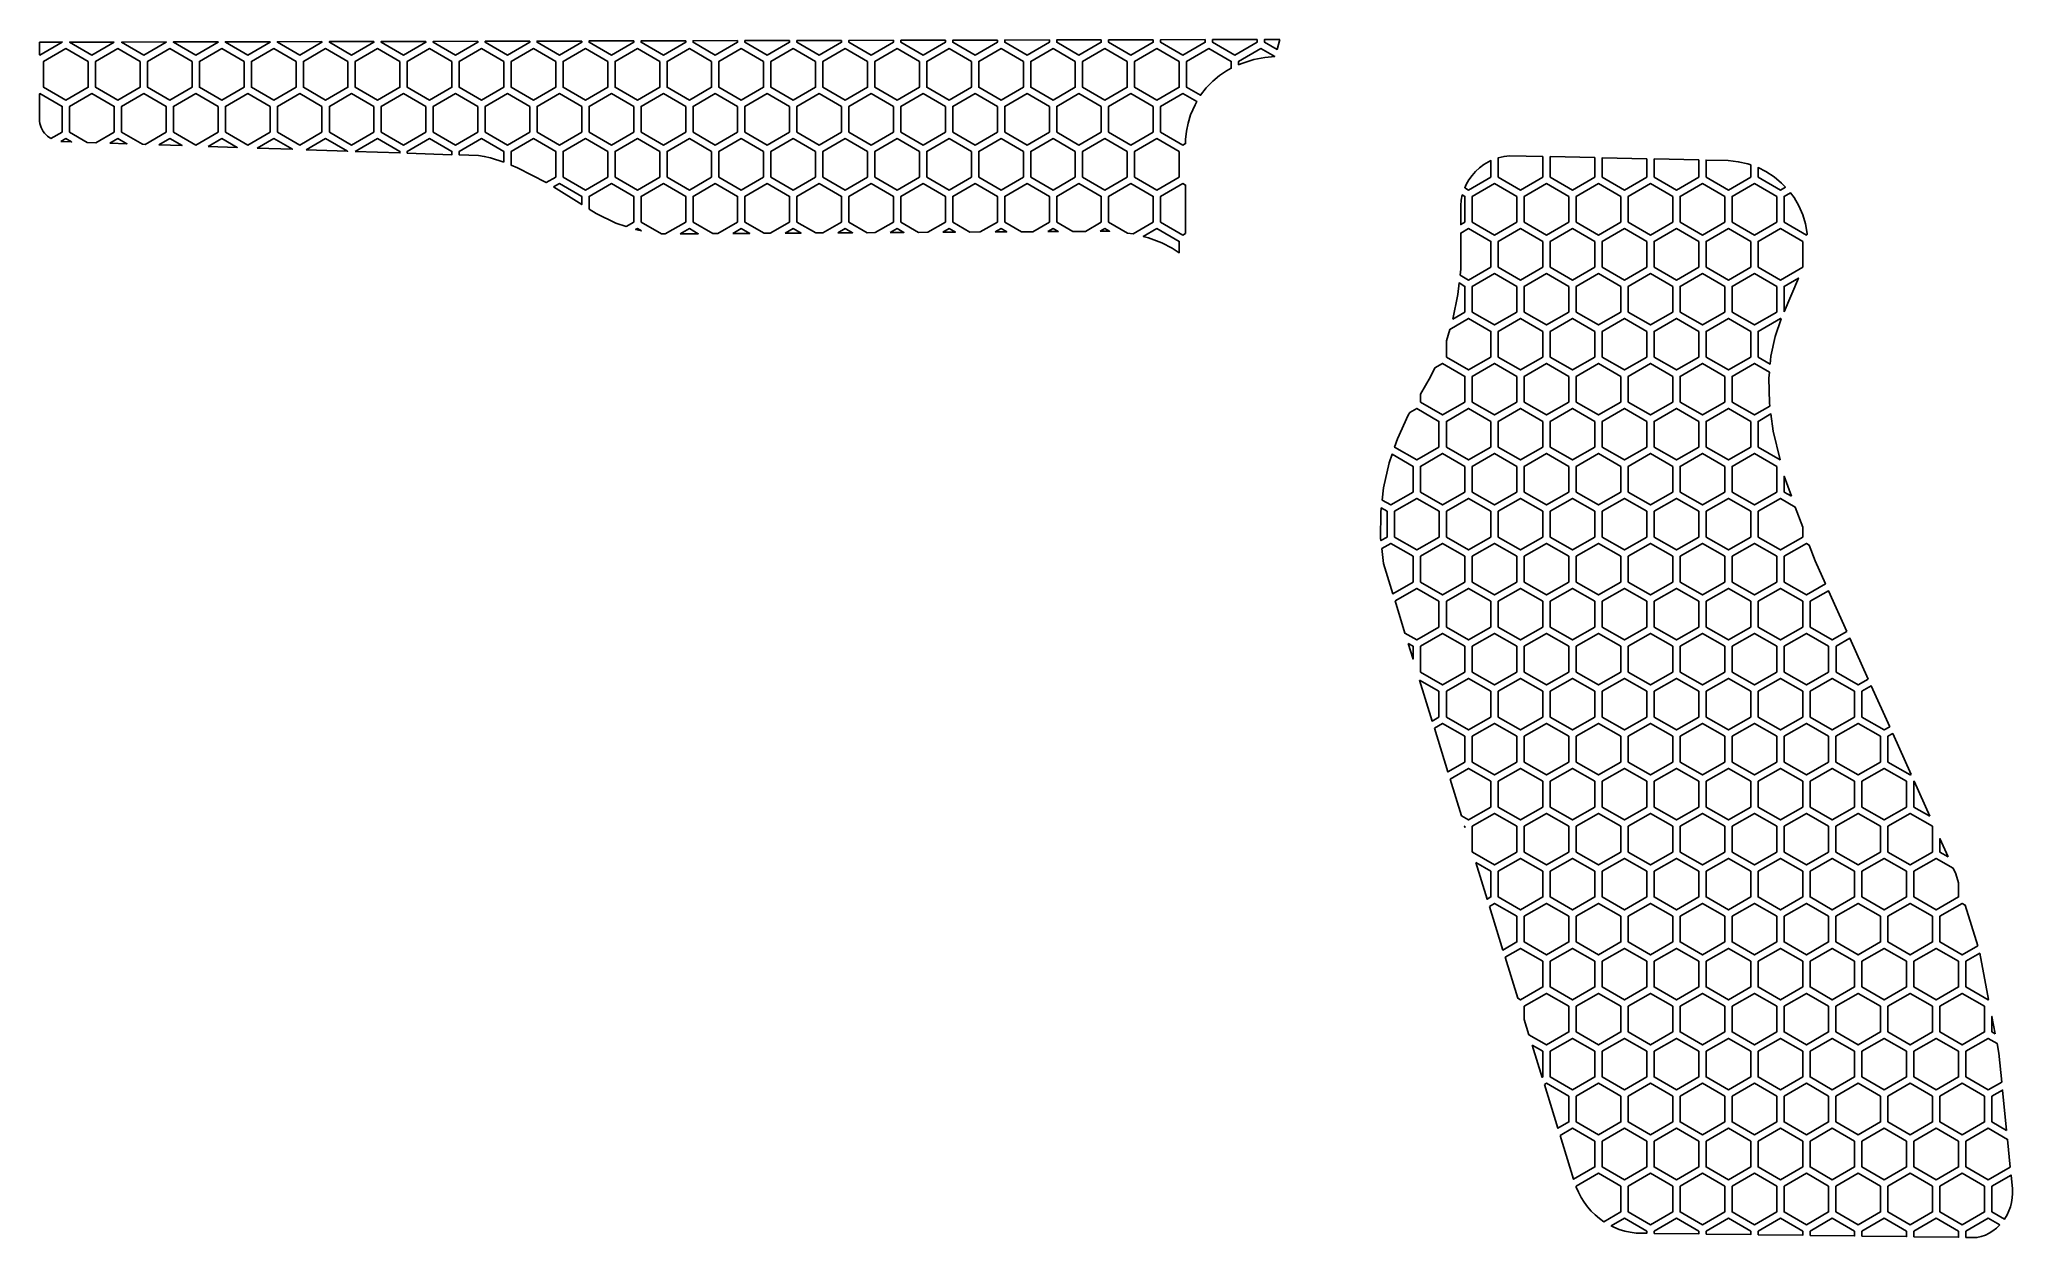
# Model space of a CAD drawing. Header units: millimetres. Extents: x 14 to 149, y -145 to -64.
import ezdxf

# ---------------------------------------------------------------- set-up
doc = ezdxf.new("R2010")
doc.units = ezdxf.units.MM

# ---------------------------------------------------------------- blocks, each defined once
blk = doc.blocks.new('HEX')
blk.add_lwpolyline([(1.516, 0.875), (0, 1.75), (-1.516, 0.875), (-1.516, -0.875), (0, -1.75), (1.516, -0.875)], close=True)

msp = doc.modelspace()

# ---------------------------------------------------------------- linework, layer by layer
for points in [[(14.475, -63.739), (16.022, -63.735), (14.506, -64.611), (14.476, -64.594), (14.475, -63.739)], [(19.553, -63.727), (18.037, -64.611), (16.522, -63.736), (16.522, -63.734), (19.553, -63.727)], [(23.084, -63.72), (23.084, -63.736), (21.568, -64.611), (20.053, -63.736), (23.084, -63.72)], [(26.615, -63.712), (26.615, -63.736), (25.099, -64.611), (23.584, -63.736), (23.584, -63.718), (26.615, -63.712)], [(30.146, -63.704), (30.146, -63.736), (28.63, -64.611), (27.115, -63.736), (27.115, -63.711), (30.146, -63.704)], [(33.677, -63.696), (33.677, -63.736), (32.161, -64.611), (30.646, -63.736), (30.646, -63.703), (33.677, -63.696)], [(37.208, -63.688), (37.208, -63.736), (35.693, -64.611), (34.177, -63.736), (34.177, -63.695), (37.208, -63.688)], [(40.739, -63.68), (40.739, -63.736), (39.224, -64.611), (37.708, -63.736), (37.708, -63.687), (40.739, -63.68)], [(44.27, -63.672), (44.27, -63.736), (42.755, -64.611), (41.239, -63.736), (41.239, -63.679), (44.27, -63.672)], [(47.801, -63.664), (47.801, -63.736), (46.286, -64.611), (44.77, -63.736), (44.77, -63.671), (47.801, -63.664)], [(51.332, -63.657), (51.332, -63.736), (49.817, -64.611), (48.301, -63.736), (48.301, -63.663), (51.332, -63.657)], [(54.864, -63.649), (54.864, -63.736), (53.348, -64.611), (51.832, -63.736), (51.832, -63.655), (54.864, -63.649)], [(58.395, -63.641), (58.395, -63.736), (56.879, -64.611), (55.364, -63.736), (55.364, -63.648), (58.395, -63.641)], [(61.926, -63.633), (61.926, -63.736), (60.41, -64.611), (58.895, -63.736), (58.895, -63.64), (61.926, -63.633)], [(65.457, -63.625), (65.457, -63.736), (63.941, -64.611), (62.426, -63.736), (62.426, -63.632), (65.457, -63.625)], [(68.988, -63.617), (68.988, -63.736), (67.472, -64.611), (65.957, -63.736), (65.957, -63.624), (68.988, -63.617)], [(72.519, -63.609), (72.519, -63.736), (71.003, -64.611), (69.488, -63.736), (69.488, -63.616), (72.519, -63.609)], [(76.05, -63.601), (76.05, -63.736), (74.535, -64.611), (73.019, -63.736), (73.019, -63.608), (76.05, -63.601)], [(79.581, -63.594), (79.581, -63.736), (78.066, -64.611), (76.55, -63.736), (76.55, -63.6), (79.581, -63.594)], [(83.112, -63.586), (83.112, -63.736), (81.597, -64.611), (80.081, -63.736), (80.081, -63.592), (83.112, -63.586)], [(86.643, -63.578), (86.643, -63.736), (85.128, -64.611), (83.612, -63.736), (83.612, -63.585), (86.643, -63.578)], [(90.174, -63.57), (90.174, -63.736), (88.659, -64.611), (87.143, -63.736), (87.143, -63.577), (90.174, -63.57)], [(93.706, -63.562), (93.706, -63.736), (92.19, -64.611), (90.674, -63.736), (90.674, -63.569), (93.706, -63.562)], [(95.161, -65.68), (94.681, -66.002), (94.215, -66.387), (93.775, -66.842), (93.393, -67.344), (92.44, -66.794), (92.44, -65.044), (93.956, -64.169), (95.471, -65.044), (95.471, -65.512), (95.161, -65.68)], [(97.237, -63.554), (97.237, -63.736), (95.721, -64.611), (94.206, -63.736), (94.206, -63.561), (97.237, -63.554)], [(97.765, -64.772), (97.02, -64.92), (96.125, -65.207), (95.971, -65.274), (95.971, -65.044), (97.487, -64.169), (98.429, -64.713), (97.765, -64.772)], [(98.774, -63.551), (98.591, -64.23), (97.737, -63.736), (97.737, -63.553), (98.774, -63.551)], [(15.247, -70.293), (15.011, -70.127), (14.811, -69.92), (14.726, -69.803), (14.59, -69.546), (14.505, -69.264), (14.483, -69.115), (14.48, -67.242), (14.506, -67.227), (16.022, -68.102), (16.022, -69.852), (15.247, -70.293)], [(17.725, -70.547), (16.522, -69.852), (16.522, -68.102), (18.037, -67.227), (19.553, -68.102), (19.553, -69.852), (18.315, -70.567), (17.725, -70.547)], [(21.476, -70.674), (20.053, -69.852), (20.053, -68.102), (21.568, -67.227), (23.084, -68.102), (23.084, -69.852), (21.65, -70.68), (21.476, -70.674)], [(93.013, -67.985), (92.712, -68.685), (92.546, -69.232), (92.434, -69.791), (92.371, -70.359), (92.371, -70.623), (92.19, -70.727), (90.674, -69.852), (90.674, -68.102), (92.19, -67.227), (93.137, -67.774), (93.013, -67.985)], [(15.924, -70.486), (16.272, -70.285), (16.663, -70.511), (15.924, -70.486)], [(19.259, -70.599), (19.803, -70.285), (20.414, -70.638), (19.259, -70.599)], [(22.595, -70.712), (23.334, -70.285), (24.165, -70.765), (22.595, -70.712)], [(25.93, -70.825), (26.865, -70.285), (27.916, -70.892), (25.93, -70.825)], [(29.266, -70.938), (30.396, -70.285), (31.667, -71.019), (29.266, -70.938)], [(32.602, -71.05), (33.927, -70.285), (35.418, -71.146), (32.602, -71.05)], [(35.943, -71.163), (37.458, -70.285), (38.974, -71.16), (38.974, -71.266), (35.943, -71.163)], [(39.474, -71.283), (39.474, -71.16), (40.989, -70.285), (42.505, -71.16), (42.505, -71.386), (39.474, -71.283)], [(46.036, -71.894), (45.125, -71.601), (44.705, -71.506), (44.309, -71.447), (43.005, -71.403), (43.005, -71.16), (44.52, -70.285), (46.036, -71.16), (46.036, -71.894)], [(46.975, -72.283), (46.536, -72.101), (46.536, -71.16), (48.051, -70.285), (49.567, -71.16), (49.567, -72.91), (48.923, -73.282), (46.975, -72.283)], [(111.446, -73.407), (111.629, -73.09), (111.842, -72.794), (112.084, -72.521), (112.353, -72.274), (112.645, -72.055), (112.96, -71.866), (113.127, -71.788), (113.127, -72.91), (111.611, -73.785), (111.346, -73.632), (111.446, -73.407)], [(116.658, -71.506), (116.658, -72.91), (115.142, -73.785), (113.627, -72.91), (113.627, -71.594), (114.014, -71.502), (114.395, -71.455), (116.658, -71.506)], [(120.189, -71.585), (120.189, -72.91), (118.673, -73.785), (117.158, -72.91), (117.158, -71.517), (120.189, -71.585)], [(123.72, -71.664), (123.72, -72.91), (122.204, -73.785), (120.689, -72.91), (120.689, -71.596), (123.72, -71.664)], [(127.251, -71.743), (127.251, -72.91), (125.735, -73.785), (124.22, -72.91), (124.22, -71.675), (127.251, -71.743)], [(129.243, -71.788), (129.93, -71.858), (130.592, -72.008), (130.782, -72.076), (130.782, -72.91), (129.266, -73.785), (127.751, -72.91), (127.751, -71.754), (129.243, -71.788)], [(131.817, -72.53), (132.371, -72.89), (132.877, -73.309), (133.143, -73.586), (132.798, -73.785), (131.282, -72.91), (131.282, -72.264), (131.817, -72.53)], [(49.408, -73.579), (49.817, -73.343), (51.332, -74.218), (51.332, -74.769), (49.408, -73.579)], [(53.656, -76.031), (52.321, -75.38), (51.832, -75.078), (51.832, -74.218), (53.348, -73.343), (54.864, -74.218), (54.864, -75.968), (54.355, -76.262), (53.656, -76.031)], [(56.75, -76.769), (55.364, -75.968), (55.364, -74.218), (56.879, -73.343), (58.395, -74.218), (58.395, -75.968), (57.011, -76.767), (56.75, -76.769)], [(60.244, -76.747), (58.895, -75.968), (58.895, -74.218), (60.41, -73.343), (61.926, -74.218), (61.926, -75.968), (60.58, -76.745), (60.244, -76.747)], [(63.739, -76.726), (62.426, -75.968), (62.426, -74.218), (63.941, -73.343), (65.457, -74.218), (65.457, -75.968), (64.148, -76.724), (63.739, -76.726)], [(67.233, -76.705), (65.957, -75.968), (65.957, -74.218), (67.472, -73.343), (68.988, -74.218), (68.988, -75.968), (67.717, -76.702), (67.233, -76.705)], [(70.728, -76.684), (69.488, -75.968), (69.488, -74.218), (71.003, -73.343), (72.519, -74.218), (72.519, -75.968), (71.285, -76.681), (70.728, -76.684)], [(74.222, -76.663), (73.019, -75.968), (73.019, -74.218), (74.535, -73.343), (76.05, -74.218), (76.05, -75.968), (74.854, -76.659), (74.222, -76.663)], [(77.717, -76.642), (76.55, -75.968), (76.55, -74.218), (78.066, -73.343), (79.581, -74.218), (79.581, -75.968), (78.422, -76.637), (77.717, -76.642)], [(81.211, -76.621), (80.081, -75.968), (80.081, -74.218), (81.597, -73.343), (83.112, -74.218), (83.112, -75.968), (81.99, -76.616), (81.211, -76.621)], [(84.706, -76.599), (83.612, -75.968), (83.612, -74.218), (85.128, -73.343), (86.643, -74.218), (86.643, -75.968), (85.559, -76.594), (84.706, -76.599)], [(88.799, -76.763), (88.427, -76.709), (87.143, -75.968), (87.143, -74.218), (88.659, -73.343), (90.174, -74.218), (90.174, -75.968), (88.799, -76.763)], [(92.363, -76.743), (92.19, -76.843), (90.674, -75.968), (90.674, -74.218), (92.19, -73.343), (92.367, -73.445), (92.363, -76.743)], [(111.069, -74.847), (111.106, -74.466), (111.179, -74.113), (111.361, -74.218), (111.361, -75.968), (111.069, -76.137), (111.069, -74.847)], [(133.728, -74.301), (134.061, -74.863), (134.326, -75.461), (134.516, -76.091), (134.628, -76.746), (134.63, -76.805), (134.563, -76.843), (133.048, -75.968), (133.048, -74.218), (133.476, -73.971), (133.728, -74.301)], [(55.382, -76.556), (54.99, -76.472), (55.114, -76.401), (55.382, -76.556)], [(58.022, -76.761), (58.645, -76.401), (59.255, -76.753), (58.022, -76.761)], [(61.59, -76.739), (62.176, -76.401), (62.749, -76.732), (61.59, -76.739)], [(65.159, -76.718), (65.707, -76.401), (66.244, -76.711), (65.159, -76.718)], [(68.727, -76.696), (69.238, -76.401), (69.738, -76.69), (68.727, -76.696)], [(72.296, -76.675), (72.769, -76.401), (73.233, -76.669), (72.296, -76.675)], [(75.864, -76.653), (76.3, -76.401), (76.727, -76.648), (75.864, -76.653)], [(79.433, -76.631), (79.831, -76.401), (80.222, -76.627), (79.433, -76.631)], [(83.001, -76.61), (83.362, -76.401), (83.716, -76.605), (83.001, -76.61)], [(86.57, -76.588), (86.893, -76.401), (87.21, -76.584), (86.57, -76.588)], [(91.47, -77.739), (90.769, -77.379), (89.861, -77.031), (89.494, -76.938), (90.424, -76.401), (91.94, -77.276), (91.94, -78.044), (91.47, -77.739)], [(111.07, -79.17), (111.069, -76.714), (111.611, -76.401), (113.127, -77.276), (113.127, -79.026), (111.611, -79.901), (111.025, -79.563), (111.07, -79.17)], [(110.53, -82.564), (110.87, -80.897), (110.962, -80.104), (111.361, -80.334), (111.361, -82.084), (110.53, -82.564)], [(133.048, -82.07), (133.048, -80.334), (134.023, -79.771), (133.048, -82.07)], [(110.095, -84.029), (110.329, -83.257), (111.611, -82.517), (113.127, -83.392), (113.127, -85.142), (111.611, -86.017), (110.095, -85.142), (110.095, -84.029)], [(132.45, -83.749), (132.153, -85.089), (132.102, -85.616), (131.282, -85.142), (131.282, -83.392), (132.798, -82.517), (132.849, -82.547), (132.45, -83.749)], [(109.028, -86.472), (109.317, -85.88), (109.845, -85.575), (111.361, -86.45), (111.361, -88.2), (109.845, -89.075), (108.33, -88.2), (108.33, -87.666), (109.028, -86.472)], [(132.008, -86.573), (132.051, -88.25), (132.081, -88.469), (131.032, -89.075), (129.516, -88.2), (129.516, -86.45), (131.032, -85.575), (132.048, -86.162), (132.008, -86.573)], [(106.771, -90.686), (107.491, -89.099), (107.603, -88.909), (108.08, -88.633), (109.595, -89.508), (109.595, -91.258), (108.08, -92.133), (106.575, -91.264), (106.771, -90.686)], [(132.316, -90.166), (132.774, -92.12), (131.282, -91.258), (131.282, -89.508), (132.155, -89.004), (132.316, -90.166)], [(105.832, -94.019), (106.214, -92.332), (106.412, -91.748), (107.83, -92.566), (107.83, -94.316), (106.314, -95.191), (105.734, -94.856), (105.832, -94.019)], [(133.546, -94.604), (133.048, -94.316), (133.048, -93.245), (133.546, -94.604)], [(134.313, -96.697), (134.313, -97.374), (132.798, -98.249), (131.282, -97.374), (131.282, -95.624), (132.798, -94.749), (133.814, -95.336), (134.313, -96.697)], [(105.626, -97.453), (105.633, -95.732), (105.671, -95.397), (106.064, -95.624), (106.064, -97.374), (105.645, -97.617), (105.626, -97.453)], [(105.821, -99.167), (105.706, -98.158), (106.314, -97.807), (107.83, -98.682), (107.83, -100.432), (106.457, -101.225), (105.821, -99.167)], [(135.156, -98.998), (135.859, -100.559), (134.563, -101.307), (133.048, -100.432), (133.048, -98.682), (134.563, -97.807), (134.762, -97.922), (135.156, -98.998)], [(106.608, -101.715), (108.08, -100.865), (109.595, -101.74), (109.595, -103.49), (108.08, -104.365), (107.285, -103.906), (106.608, -101.715)], [(137.314, -103.796), (136.329, -104.365), (134.813, -103.49), (134.813, -101.74), (136.065, -101.018), (137.314, -103.796)], [(138.77, -107.033), (138.094, -107.423), (136.579, -106.548), (136.579, -104.798), (137.52, -104.255), (138.77, -107.033)], [(107.502, -104.609), (107.83, -104.798), (107.83, -105.671), (107.502, -104.609)], [(108.268, -107.09), (109.595, -107.856), (109.595, -109.606), (109.128, -109.876), (108.268, -107.09)], [(140.226, -110.27), (139.86, -110.481), (138.344, -109.606), (138.344, -107.856), (138.976, -107.491), (140.226, -110.27)], [(109.28, -110.366), (109.845, -110.039), (111.361, -110.914), (111.361, -112.664), (110.197, -113.336), (109.28, -110.366)], [(141.681, -113.507), (141.625, -113.539), (140.11, -112.664), (140.11, -110.914), (140.432, -110.728), (141.681, -113.507)], [(110.348, -113.826), (111.611, -113.097), (113.127, -113.972), (113.127, -115.722), (111.611, -116.597), (111.116, -116.311), (110.348, -113.826)], [(142.959, -116.348), (141.875, -115.722), (141.875, -113.972), (141.887, -113.965), (142.959, -116.348)], [(111.861, -118.725), (111.861, -117.03), (113.377, -116.155), (114.892, -117.03), (114.892, -118.78), (113.377, -119.655), (111.882, -118.792), (111.861, -118.725)], [(111.332, -117.014), (111.361, -117.03), (111.361, -117.106), (111.332, -117.014)], [(144.197, -119.102), (143.641, -118.78), (143.641, -117.864), (144.197, -119.102)], [(144.716, -120.255), (144.906, -120.88), (144.906, -121.838), (143.391, -122.713), (141.875, -121.838), (141.875, -120.088), (143.391, -119.213), (144.548, -119.881), (144.716, -120.255)], [(112.099, -119.495), (113.127, -120.088), (113.127, -121.838), (112.868, -121.987), (112.099, -119.495)], [(113.02, -122.477), (113.377, -122.271), (114.892, -123.146), (114.892, -124.896), (113.937, -125.448), (113.02, -122.477)], [(146.21, -125.163), (145.156, -125.771), (143.641, -124.896), (143.641, -123.146), (145.156, -122.271), (145.367, -122.393), (146.21, -125.163)], [(114.088, -125.938), (115.142, -125.329), (116.658, -126.204), (116.658, -127.954), (115.142, -128.829), (114.946, -128.716), (114.088, -125.938)], [(146.954, -128.811), (146.922, -128.829), (145.406, -127.954), (145.406, -126.204), (146.354, -125.658), (146.954, -128.811)], [(115.392, -130.161), (115.392, -129.262), (116.908, -128.387), (118.423, -129.262), (118.423, -131.012), (116.908, -131.887), (115.712, -131.197), (115.392, -130.161)], [(147.399, -131.144), (147.172, -131.012), (147.172, -129.952), (147.399, -131.144)], [(115.929, -131.9), (116.658, -132.32), (116.658, -134.07), (116.608, -134.099), (115.929, -131.9)], [(147.649, -132.457), (147.845, -134.413), (146.922, -134.945), (145.406, -134.07), (145.406, -132.32), (146.922, -131.445), (147.523, -131.792), (147.649, -132.457)], [(116.76, -134.589), (116.908, -134.503), (118.423, -135.378), (118.423, -137.128), (117.677, -137.559), (116.76, -134.589)], [(148.174, -137.707), (147.172, -137.128), (147.172, -135.378), (147.899, -134.958), (148.174, -137.707)], [(117.828, -138.049), (118.673, -137.561), (120.189, -138.436), (120.189, -140.186), (118.745, -141.02), (117.828, -138.049)], [(148.423, -140.195), (146.922, -141.061), (145.406, -140.186), (145.406, -138.436), (146.922, -137.561), (148.236, -138.32), (148.423, -140.195)], [(120.504, -143.697), (120.21, -143.452), (119.936, -143.184), (119.684, -142.895), (119.454, -142.585), (119.248, -142.257), (119.068, -141.91), (118.923, -141.565), (118.923, -141.494), (120.439, -140.619), (121.954, -141.494), (121.954, -143.244), (120.803, -143.909), (120.504, -143.697)], [(148.57, -141.667), (148.577, -141.983), (148.555, -142.294), (148.505, -142.596), (148.429, -142.89), (148.328, -143.172), (148.203, -143.441), (148.025, -143.737), (147.172, -143.244), (147.172, -141.494), (148.478, -140.741), (148.57, -141.667)], [(122.988, -144.687), (122.598, -144.631), (122.216, -144.545), (121.846, -144.429), (121.488, -144.285), (121.307, -144.196), (122.204, -143.677), (123.72, -144.552), (123.72, -144.696), (122.988, -144.687)], [(124.22, -144.703), (124.22, -144.552), (125.735, -143.677), (127.251, -144.552), (127.251, -144.742), (124.22, -144.703)], [(127.751, -144.748), (127.751, -144.552), (129.266, -143.677), (130.782, -144.552), (130.782, -144.787), (127.751, -144.748)], [(131.282, -144.794), (131.282, -144.552), (132.798, -143.677), (134.313, -144.552), (134.313, -144.833), (131.282, -144.794)], [(134.813, -144.839), (134.813, -144.552), (136.329, -143.677), (137.844, -144.552), (137.844, -144.878), (134.813, -144.839)], [(138.344, -144.885), (138.344, -144.552), (139.86, -143.677), (141.375, -144.552), (141.375, -144.924), (138.344, -144.885)], [(141.875, -144.93), (141.875, -144.552), (143.391, -143.677), (144.906, -144.552), (144.906, -144.969), (141.875, -144.93)], [(147.71, -144.132), (147.479, -144.353), (147.248, -144.531), (146.998, -144.685), (146.732, -144.813), (146.449, -144.914), (146.152, -144.985), (145.406, -144.976), (145.406, -144.552), (146.922, -143.677), (147.71, -144.132)]]:
    msp.add_lwpolyline(points, close=True)

# ---------------------------------------------------------------- block references
for p in [(16.272, -65.919), (19.803, -65.919), (23.334, -65.919), (26.865, -65.919), (30.396, -65.919), (33.927, -65.919), (37.458, -65.919), (40.989, -65.919), (44.52, -65.919), (48.051, -65.919), (51.582, -65.919), (55.114, -65.919), (58.645, -65.919), (62.176, -65.919), (65.707, -65.919), (69.238, -65.919), (72.769, -65.919), (76.3, -65.919), (79.831, -65.919), (83.362, -65.919), (86.893, -65.919), (90.424, -65.919), (25.099, -68.977), (28.63, -68.977), (32.161, -68.977), (35.693, -68.977), (39.224, -68.977), (42.755, -68.977), (46.286, -68.977), (49.817, -68.977), (53.348, -68.977), (56.879, -68.977), (60.41, -68.977), (63.941, -68.977), (67.472, -68.977), (71.003, -68.977), (74.535, -68.977), (78.066, -68.977), (81.597, -68.977), (85.128, -68.977), (88.659, -68.977), (51.582, -72.035), (55.114, -72.035), (58.645, -72.035), (62.176, -72.035), (65.707, -72.035), (69.238, -72.035), (72.769, -72.035), (76.3, -72.035), (79.831, -72.035), (83.362, -72.035), (86.893, -72.035), (90.424, -72.035), (113.377, -75.093), (116.908, -75.093), (120.439, -75.093), (123.97, -75.093), (127.501, -75.093), (131.032, -75.093), (115.142, -78.151), (118.673, -78.151), (122.204, -78.151), (125.735, -78.151), (129.266, -78.151), (132.798, -78.151), (113.377, -81.209), (116.908, -81.209), (120.439, -81.209), (123.97, -81.209), (127.501, -81.209), (131.032, -81.209), (115.142, -84.267), (118.673, -84.267), (122.204, -84.267), (125.735, -84.267), (129.266, -84.267), (113.377, -87.325), (116.908, -87.325), (120.439, -87.325), (123.97, -87.325), (127.501, -87.325), (111.611, -90.383), (115.142, -90.383), (118.673, -90.383), (122.204, -90.383), (125.735, -90.383), (129.266, -90.383), (109.845, -93.441), (113.377, -93.441), (116.908, -93.441), (120.439, -93.441), (123.97, -93.441), (127.501, -93.441), (131.032, -93.441), (108.08, -96.499), (111.611, -96.499), (115.142, -96.499), (118.673, -96.499), (122.204, -96.499), (125.735, -96.499), (129.266, -96.499), (109.845, -99.557), (113.377, -99.557), (116.908, -99.557), (120.439, -99.557), (123.97, -99.557), (127.501, -99.557), (131.032, -99.557), (111.611, -102.615), (115.142, -102.615), (118.673, -102.615), (122.204, -102.615), (125.735, -102.615), (129.266, -102.615), (132.798, -102.615), (109.845, -105.673), (113.377, -105.673), (116.908, -105.673), (120.439, -105.673), (123.97, -105.673), (127.501, -105.673), (131.032, -105.673), (134.563, -105.673), (111.611, -108.731), (115.142, -108.731), (118.673, -108.731), (122.204, -108.731), (125.735, -108.731), (129.266, -108.731), (132.798, -108.731), (136.329, -108.731), (113.377, -111.789), (116.908, -111.789), (120.439, -111.789), (123.97, -111.789), (127.501, -111.789), (131.032, -111.789), (134.563, -111.789), (138.094, -111.789), (115.142, -114.847), (118.673, -114.847), (122.204, -114.847), (125.735, -114.847), (129.266, -114.847), (132.798, -114.847), (136.329, -114.847), (139.86, -114.847), (116.908, -117.905), (120.439, -117.905), (123.97, -117.905), (127.501, -117.905), (131.032, -117.905), (134.563, -117.905), (138.094, -117.905), (141.625, -117.905), (115.142, -120.963), (118.673, -120.963), (122.204, -120.963), (125.735, -120.963), (129.266, -120.963), (132.798, -120.963), (136.329, -120.963), (139.86, -120.963), (116.908, -124.021), (120.439, -124.021), (123.97, -124.021), (127.501, -124.021), (131.032, -124.021), (134.563, -124.021), (138.094, -124.021), (141.625, -124.021), (118.673, -127.079), (122.204, -127.079), (125.735, -127.079), (129.266, -127.079), (132.798, -127.079), (136.329, -127.079), (139.86, -127.079), (143.391, -127.079), (120.439, -130.137), (123.97, -130.137), (127.501, -130.137), (131.032, -130.137), (134.563, -130.137), (138.094, -130.137), (141.625, -130.137), (145.156, -130.137), (118.673, -133.195), (122.204, -133.195), (125.735, -133.195), (129.266, -133.195), (132.798, -133.195), (136.329, -133.195), (139.86, -133.195), (143.391, -133.195), (120.439, -136.253), (123.97, -136.253), (127.501, -136.253), (131.032, -136.253), (134.563, -136.253), (138.094, -136.253), (141.625, -136.253), (145.156, -136.253), (122.204, -139.311), (125.735, -139.311), (129.266, -139.311), (132.798, -139.311), (136.329, -139.311), (139.86, -139.311), (143.391, -139.311), (123.97, -142.369), (127.501, -142.369), (131.032, -142.369), (134.563, -142.369), (138.094, -142.369), (141.625, -142.369), (145.156, -142.369)]:
    msp.add_blockref('HEX', p)

doc.saveas('drawing.dxf')
